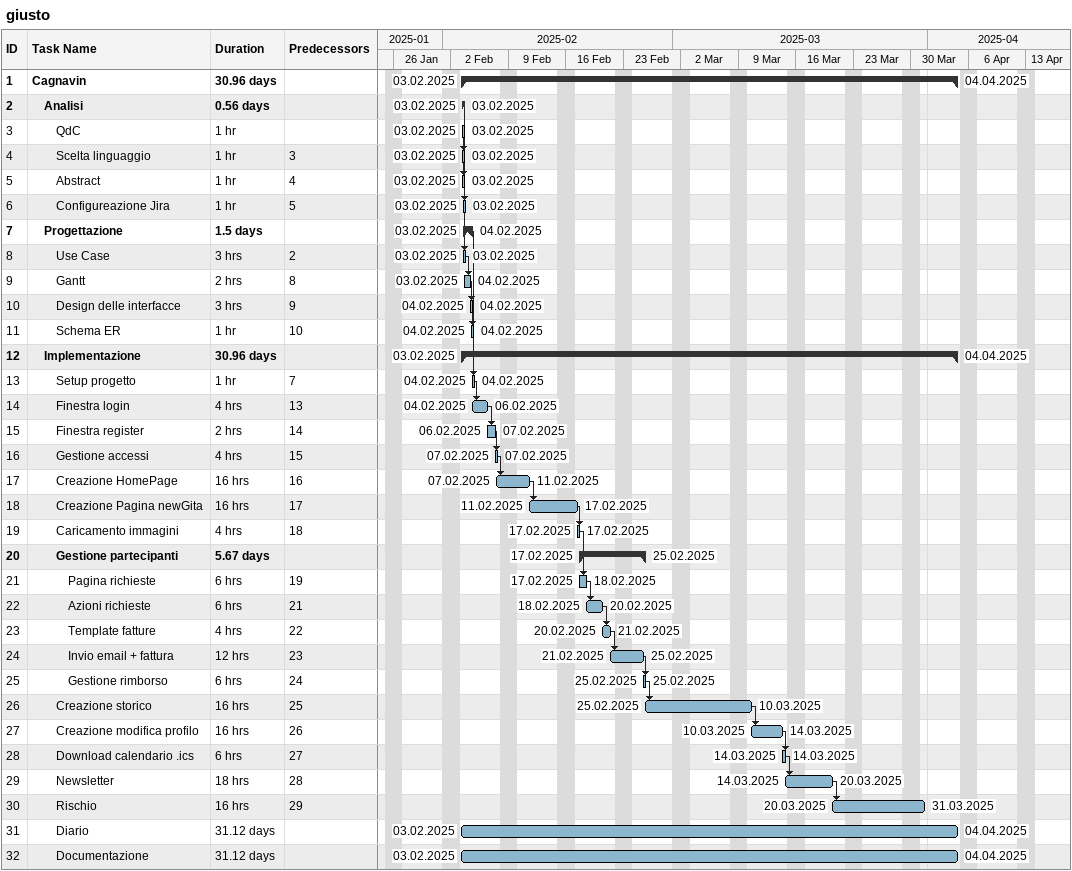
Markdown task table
giusto

| ID | Level | Task | Duration | Start | Finish | Predecessors |
|---|---|---|---|---|---|---|
| 1 | 1 | **Cagnavin** | 30.96d | 2025-02-03 | 2025-04-04 |  |
| 2 | 2 | **Analisi** | 0.56d | 2025-02-03 | 2025-02-03 |  |
| 3 | 3 | QdC | 1h | 2025-02-03 | 2025-02-03 |  |
| 4 | 3 | Scelta linguaggio | 1h | 2025-02-03 | 2025-02-03 | 3 |
| 5 | 3 | Abstract | 1h | 2025-02-03 | 2025-02-03 | 4 |
| 6 | 3 | Configureazione Jira | 1h | 2025-02-03 | 2025-02-03 | 5 |
| 7 | 2 | **Progettazione** | 1.5d | 2025-02-03 | 2025-02-04 |  |
| 8 | 3 | Use Case | 3h | 2025-02-03 | 2025-02-03 | 2 |
| 9 | 3 | Gantt | 2h | 2025-02-03 | 2025-02-04 | 8 |
| 10 | 3 | Design delle interfacce | 3h | 2025-02-04 | 2025-02-04 | 9 |
| 11 | 3 | Schema ER | 1h | 2025-02-04 | 2025-02-04 | 10 |
| 12 | 2 | **Implementazione** | 30.96d | 2025-02-03 | 2025-04-04 |  |
| 13 | 3 | Setup progetto | 1h | 2025-02-04 | 2025-02-04 | 7 |
| 14 | 3 | Finestra login | 4h | 2025-02-04 | 2025-02-06 | 13 |
| 15 | 3 | Finestra register | 2h | 2025-02-06 | 2025-02-07 | 14 |
| 16 | 3 | Gestione accessi | 4h | 2025-02-07 | 2025-02-07 | 15 |
| 17 | 3 | Creazione HomePage | 16h | 2025-02-07 | 2025-02-11 | 16 |
| 18 | 3 | Creazione Pagina newGita | 16h | 2025-02-11 | 2025-02-17 | 17 |
| 19 | 3 | Caricamento immagini | 4h | 2025-02-17 | 2025-02-17 | 18 |
| 20 | 3 | **Gestione partecipanti** | 5.67d | 2025-02-17 | 2025-02-25 |  |
| 21 | 4 | Pagina richieste | 6h | 2025-02-17 | 2025-02-18 | 19 |
| 22 | 4 | Azioni richieste | 6h | 2025-02-18 | 2025-02-20 | 21 |
| 23 | 4 | Template fatture | 4h | 2025-02-20 | 2025-02-21 | 22 |
| 24 | 4 | Invio email + fattura | 12h | 2025-02-21 | 2025-02-25 | 23 |
| 25 | 4 | Gestione rimborso | 6h | 2025-02-25 | 2025-02-25 | 24 |
| 26 | 3 | Creazione storico | 16h | 2025-02-25 | 2025-03-10 | 25 |
| 27 | 3 | Creazione modifica profilo | 16h | 2025-03-10 | 2025-03-14 | 26 |
| 28 | 3 | Download calendario .ics | 6h | 2025-03-14 | 2025-03-14 | 27 |
| 29 | 3 | Newsletter | 18h | 2025-03-14 | 2025-03-20 | 28 |
| 30 | 3 | Rischio | 16h | 2025-03-20 | 2025-03-31 | 29 |
| 31 | 3 | Diario | 31.12d | 2025-02-03 | 2025-04-04 |  |
| 32 | 3 | Documentazione | 31.12d | 2025-02-03 | 2025-04-04 |  |
